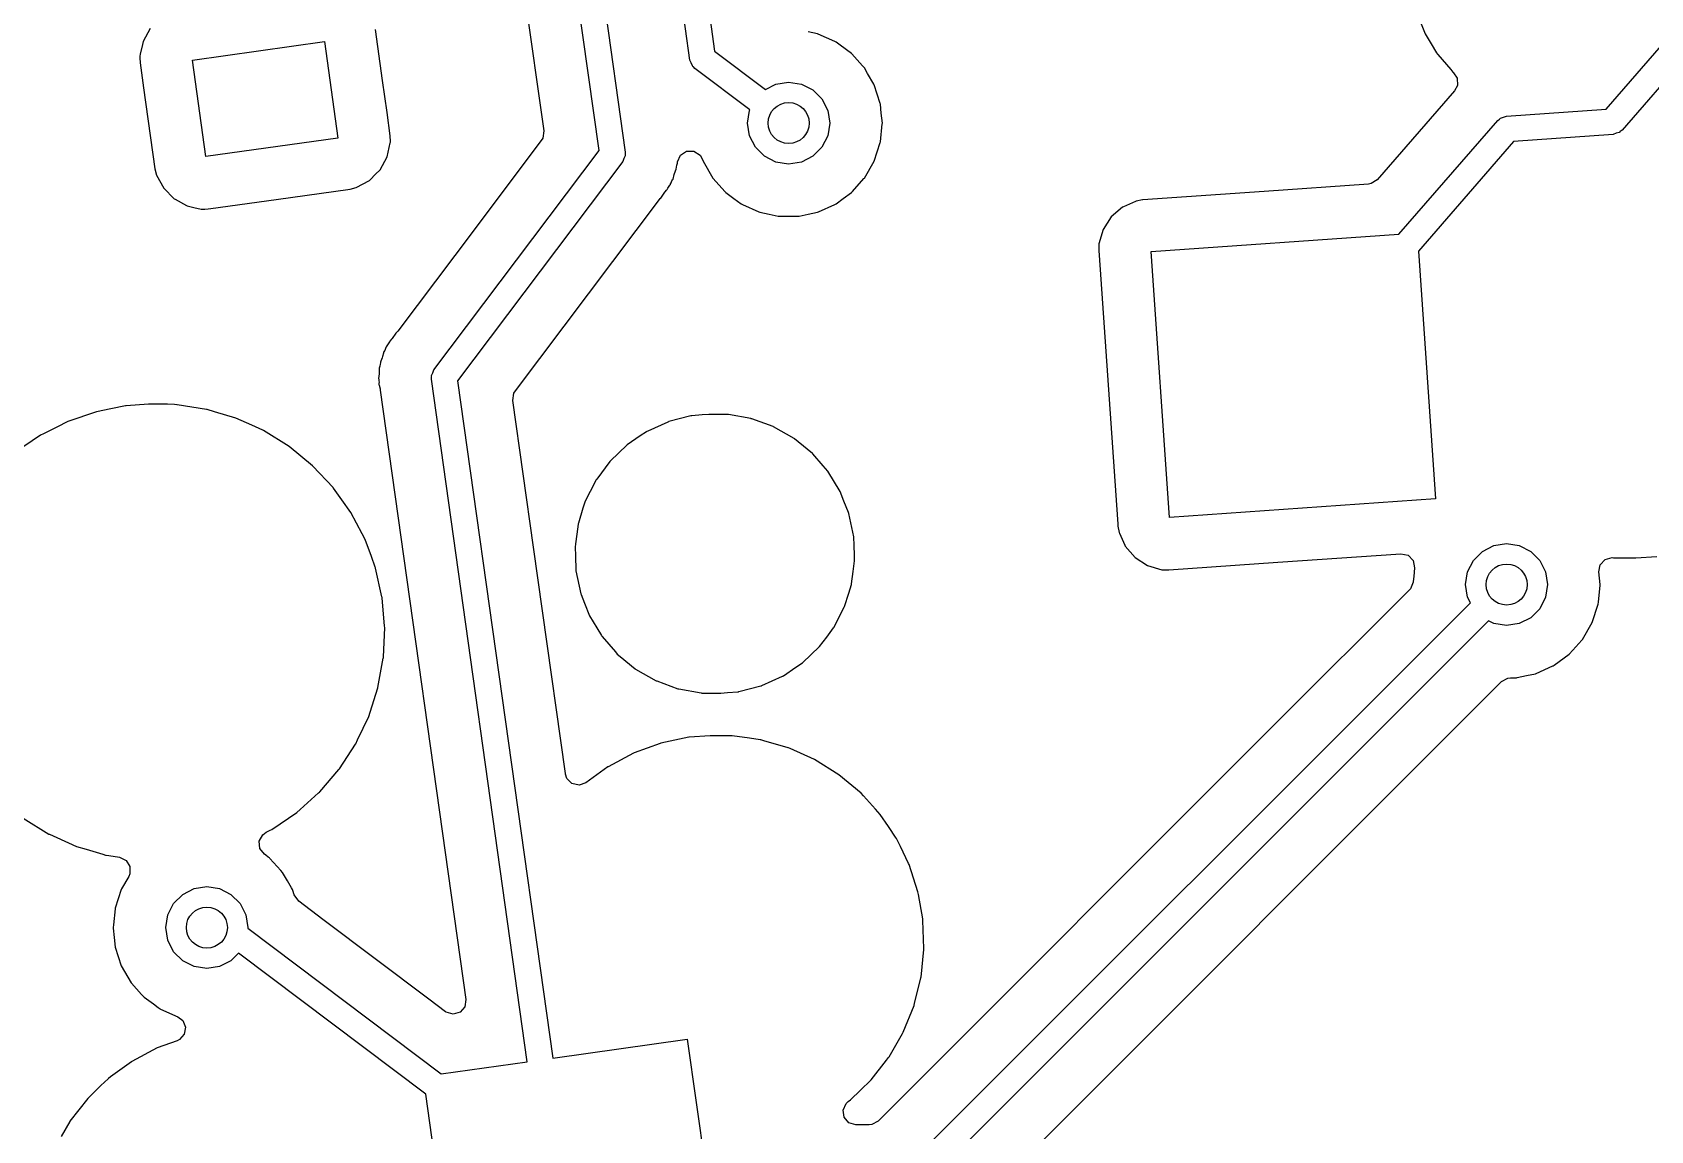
# Model space of a CAD drawing. Extents: x 3.26 to 8.16, y -5.38 to -2.28.
# Drawn here: x 4.313 to 4.934, y -3.95 to -3.529 of the extents above; entities that cross this region are included whole.
import ezdxf

# ---------------------------------------------------------------- set-up
doc = ezdxf.new("R2010")
doc.units = 0
doc.header["$MEASUREMENT"] = 0
doc.layers.add('BLACK', color=7, linetype='CONTINUOUS')

msp = doc.modelspace()

# ---------------------------------------------------------------- linework, layer by layer
at = {"layer": 'BLACK', "linetype": 'CONTINUOUS'}
for p, q in [((4.53035, -3.57408), (4.46848, -3.13384)), ((4.47851, -3.13449), (4.54038, -3.57472)), ((4.44885, -3.13802), (4.50908, -3.56662)), ((4.56523, -3.53938), (4.5159, -3.1884)), ((4.52593, -3.18905), (4.57469, -3.536)), ((4.35806, -3.52726), (4.35529, -3.53229)), ((4.44721, -3.54729), (4.44445, -3.52765)), ((4.84537, -3.52422), (4.84741, -3.52938)), ((4.35504, -3.53342), (4.35421, -3.53713)), ((4.35529, -3.53229), (4.35504, -3.53342)), ((4.37421, -3.53944), (4.42489, -3.53231)), ((4.42489, -3.53231), (4.4301, -3.56935)), ((4.61422, -3.52936), (4.61054, -3.52858)), ((4.61445, -3.52947), (4.61422, -3.52936)), ((4.62085, -3.53231), (4.61445, -3.52947)), ((4.61445, -3.52947), (4.61445, -3.52947)), ((4.62108, -3.53242), (4.62085, -3.53231)), ((4.62085, -3.53231), (4.62085, -3.53231)), ((4.62129, -3.53257), (4.62108, -3.53242)), ((4.62285, -3.5337), (4.62129, -3.53257)), ((4.62129, -3.53257), (4.62129, -3.53257)), ((4.62717, -3.53684), (4.62285, -3.5337)), ((4.84741, -3.52938), (4.84969, -3.53313)), ((4.84969, -3.53313), (4.85183, -3.53666)), ((4.9169, -3.55827), (4.94239, -3.52895)), ((4.35421, -3.53713), (4.35404, -3.53789)), ((4.35404, -3.53789), (4.35405, -3.5382)), ((4.35405, -3.5382), (4.35407, -3.53863)), ((4.35405, -3.5382), (4.35405, -3.5382)), ((4.35407, -3.53863), (4.35412, -3.54035)), ((4.35412, -3.54035), (4.35414, -3.54048)), ((4.35414, -3.54048), (4.35414, -3.54048)), ((4.35414, -3.54048), (4.35549, -3.5501)), ((4.37941, -3.57647), (4.37421, -3.53944)), ((4.56573, -3.54049), (4.56523, -3.53938)), ((4.56615, -3.54163), (4.56573, -3.54049)), ((4.57469, -3.536), (4.59416, -3.55067)), ((4.62734, -3.53703), (4.62717, -3.53684)), ((4.63142, -3.54156), (4.62734, -3.53703)), ((4.62734, -3.53703), (4.62734, -3.53703)), ((4.85183, -3.53666), (4.85212, -3.53714)), ((4.85212, -3.53714), (4.85226, -3.5373)), ((4.85226, -3.5373), (4.85726, -3.54306)), ((4.94981, -3.53542), (4.92299, -3.56626)), ((4.56633, -3.54181), (4.56615, -3.54163)), ((4.56637, -3.54191), (4.56633, -3.54181)), ((4.56652, -3.54201), (4.56637, -3.54191)), ((4.56714, -3.54263), (4.56652, -3.54201)), ((4.58822, -3.55851), (4.56714, -3.54263)), ((4.6322, -3.54243), (4.63142, -3.54156)), ((4.6334, -3.54451), (4.6322, -3.54243)), ((4.6358, -3.54866), (4.6334, -3.54451)), ((4.85726, -3.54306), (4.85808, -3.544)), ((4.85808, -3.544), (4.85824, -3.54414)), ((4.85824, -3.54414), (4.85839, -3.54428)), ((4.85839, -3.54428), (4.85834, -3.54434)), ((4.85834, -3.54434), (4.85973, -3.54637)), ((4.85973, -3.54637), (4.8598, -3.54917)), ((4.35549, -3.5501), (4.35985, -3.58114)), ((4.44893, -3.55951), (4.44721, -3.54729)), ((4.59416, -3.55067), (4.59824, -3.54859)), ((4.59824, -3.54859), (4.6031, -3.54782)), ((4.6031, -3.54782), (4.60797, -3.54859)), ((4.60797, -3.54859), (4.61236, -3.55083)), ((4.61236, -3.55083), (4.61584, -3.55431)), ((4.63596, -3.54894), (4.6358, -3.54866)), ((4.63828, -3.55609), (4.63596, -3.54894)), ((4.85875, -3.55116), (4.82906, -3.58531)), ((4.8598, -3.54917), (4.85875, -3.55116)), ((4.58735, -3.56357), (4.58812, -3.5587)), ((4.58812, -3.5587), (4.58822, -3.55851)), ((4.61584, -3.55431), (4.61808, -3.5587)), ((4.61808, -3.5587), (4.61885, -3.56357)), ((4.63831, -3.55635), (4.63828, -3.55609)), ((4.63867, -3.55981), (4.63831, -3.55635)), ((4.63831, -3.55635), (4.63831, -3.55635)), ((4.87868, -3.56094), (4.9169, -3.55827)), ((4.45019, -3.56844), (4.44893, -3.55951)), ((4.58812, -3.56843), (4.58735, -3.56357)), ((4.61885, -3.56357), (4.61808, -3.56843)), ((4.63831, -3.57078), (4.63904, -3.56382)), ((4.63907, -3.56357), (4.63867, -3.55981)), ((4.63904, -3.56382), (4.63907, -3.56357)), ((4.83738, -3.60625), (4.87531, -3.56262)), ((4.87531, -3.56262), (4.87597, -3.56205)), ((4.87597, -3.56205), (4.87608, -3.5619)), ((4.87608, -3.5619), (4.87619, -3.56187)), ((4.87619, -3.56187), (4.87638, -3.5617)), ((4.87638, -3.5617), (4.87754, -3.56136)), ((4.87754, -3.56136), (4.87868, -3.56094)), ((4.4301, -3.56935), (4.37941, -3.57647)), ((4.4498, -3.573), (4.4502, -3.57121)), ((4.45019, -3.56872), (4.45019, -3.56844)), ((4.45025, -3.57042), (4.45019, -3.56872)), ((4.4502, -3.57121), (4.45026, -3.5709)), ((4.4502, -3.57121), (4.4502, -3.57121)), ((4.45026, -3.5709), (4.45025, -3.57042)), ((4.50813, -3.57029), (4.47491, -3.61439)), ((4.50868, -3.56938), (4.50813, -3.57029)), ((4.50908, -3.56662), (4.50868, -3.56938)), ((4.59036, -3.57282), (4.58812, -3.56843)), ((4.61808, -3.56843), (4.61584, -3.57282)), ((4.63596, -3.57819), (4.63828, -3.57104)), ((4.63828, -3.57104), (4.63831, -3.57078)), ((4.8814, -3.57062), (4.84481, -3.61271)), ((4.91962, -3.56794), (4.8814, -3.57062)), ((4.92076, -3.56752), (4.91962, -3.56794)), ((4.92192, -3.56719), (4.92076, -3.56752)), ((4.92212, -3.56702), (4.92192, -3.56719)), ((4.92222, -3.56698), (4.92212, -3.56702)), ((4.92233, -3.56684), (4.92222, -3.56698)), ((4.92299, -3.56626), (4.92233, -3.56684)), ((4.44625, -3.58152), (4.44902, -3.5765)), ((4.44902, -3.5765), (4.4498, -3.573)), ((4.46691, -3.65826), (4.53035, -3.57408)), ((4.53986, -3.57724), (4.53944, -3.57837)), ((4.54037, -3.57614), (4.53986, -3.57724)), ((4.54038, -3.57472), (4.54037, -3.5756)), ((4.54037, -3.5756), (4.54041, -3.57578)), ((4.54041, -3.57578), (4.54037, -3.57588)), ((4.54037, -3.57588), (4.54037, -3.57614)), ((4.56043, -3.57843), (4.56159, -3.57589)), ((4.56159, -3.57589), (4.56394, -3.57438)), ((4.56394, -3.57438), (4.56674, -3.57438)), ((4.56674, -3.57438), (4.56909, -3.57589)), ((4.56909, -3.57589), (4.57006, -3.57761)), ((4.57006, -3.57761), (4.57025, -3.57819)), ((4.59385, -3.57631), (4.59036, -3.57282)), ((4.59824, -3.57854), (4.59385, -3.57631)), ((4.61236, -3.57631), (4.60797, -3.57854)), ((4.61584, -3.57282), (4.61236, -3.57631)), ((4.35985, -3.58114), (4.36046, -3.58352)), ((4.36046, -3.58352), (4.3632, -3.58856)), ((4.44243, -3.58532), (4.44451, -3.58325)), ((4.44451, -3.58325), (4.44625, -3.58152)), ((4.53944, -3.57837), (4.476, -3.66256)), ((4.55871, -3.58507), (4.55918, -3.58339)), ((4.55918, -3.58339), (4.55932, -3.58295)), ((4.55932, -3.58295), (4.55994, -3.58132)), ((4.55994, -3.58132), (4.56003, -3.58053)), ((4.56003, -3.58053), (4.56018, -3.57976)), ((4.56018, -3.57976), (4.5603, -3.5793)), ((4.5603, -3.5793), (4.56039, -3.579)), ((4.5603, -3.5793), (4.5603, -3.5793)), ((4.56039, -3.57868), (4.56043, -3.57843)), ((4.56039, -3.579), (4.56039, -3.57868)), ((4.57025, -3.57819), (4.57401, -3.58471)), ((4.6031, -3.57931), (4.59824, -3.57854)), ((4.60797, -3.57854), (4.6031, -3.57931)), ((4.6322, -3.58471), (4.63596, -3.57819)), ((4.3632, -3.58856), (4.36724, -3.59263)), ((4.40641, -3.5929), (4.43476, -3.58891)), ((4.43476, -3.58891), (4.43715, -3.58831)), ((4.43715, -3.58831), (4.44218, -3.58557)), ((4.44218, -3.58557), (4.44243, -3.58532)), ((4.44243, -3.58532), (4.44243, -3.58532)), ((4.55407, -3.59236), (4.55562, -3.59017)), ((4.55562, -3.59017), (4.55571, -3.59004)), ((4.55571, -3.59004), (4.55627, -3.58929)), ((4.55627, -3.58929), (4.55637, -3.58917)), ((4.55637, -3.58917), (4.55645, -3.58903)), ((4.55645, -3.58903), (4.5567, -3.58863)), ((4.5567, -3.58863), (4.55752, -3.58747)), ((4.55752, -3.58747), (4.5577, -3.58721)), ((4.5577, -3.58721), (4.55781, -3.58692)), ((4.55781, -3.58692), (4.55798, -3.58647)), ((4.55798, -3.58647), (4.55832, -3.58576)), ((4.55832, -3.58576), (4.55856, -3.58534)), ((4.55856, -3.58534), (4.55871, -3.58507)), ((4.55856, -3.58534), (4.55856, -3.58534)), ((4.57401, -3.58471), (4.57418, -3.5849)), ((4.57418, -3.5849), (4.57418, -3.5849)), ((4.57418, -3.5849), (4.57861, -3.58982)), ((4.57861, -3.58982), (4.57904, -3.59029)), ((4.57904, -3.59029), (4.58212, -3.59254)), ((4.62408, -3.59254), (4.62717, -3.59029)), ((4.62717, -3.59029), (4.6276, -3.58982)), ((4.6276, -3.58982), (4.63202, -3.5849)), ((4.63202, -3.5849), (4.6322, -3.58471)), ((4.63202, -3.5849), (4.63202, -3.5849)), ((4.78566, -3.5898), (4.73906, -3.59306)), ((4.82566, -3.58701), (4.78566, -3.5898)), ((4.82671, -3.58682), (4.82566, -3.58701)), ((4.82906, -3.58531), (4.82671, -3.58682)), ((4.36724, -3.59263), (4.36755, -3.5928)), ((4.36755, -3.5928), (4.36755, -3.5928)), ((4.36755, -3.5928), (4.37195, -3.59522)), ((4.37195, -3.59522), (4.37226, -3.59539)), ((4.37226, -3.59539), (4.37477, -3.59595)), ((4.37477, -3.59595), (4.37756, -3.59657)), ((4.37756, -3.59657), (4.37756, -3.59657)), ((4.37756, -3.59657), (4.37786, -3.59664)), ((4.37786, -3.59664), (4.37817, -3.59663)), ((4.37817, -3.59663), (4.37905, -3.5966)), ((4.37817, -3.59663), (4.37817, -3.59663)), ((4.37905, -3.5966), (4.38032, -3.59656)), ((4.38032, -3.59656), (4.38127, -3.59643)), ((4.38127, -3.59643), (4.40641, -3.5929)), ((4.5356, -3.61673), (4.55356, -3.5929)), ((4.55356, -3.5929), (4.55384, -3.59256)), ((4.55384, -3.59256), (4.55407, -3.59236)), ((4.58212, -3.59254), (4.58489, -3.59454)), ((4.58489, -3.59454), (4.58512, -3.59471)), ((4.58512, -3.59471), (4.58536, -3.59482)), ((4.58536, -3.59482), (4.58536, -3.59482)), ((4.58536, -3.59482), (4.59168, -3.59763)), ((4.61453, -3.59763), (4.62085, -3.59482)), ((4.62085, -3.59482), (4.62108, -3.59471)), ((4.62085, -3.59482), (4.62085, -3.59482)), ((4.62108, -3.59471), (4.62132, -3.59454)), ((4.62132, -3.59454), (4.62408, -3.59254)), ((4.73128, -3.59589), (4.72695, -3.59964)), ((4.7316, -3.59574), (4.73128, -3.59589)), ((4.73622, -3.59364), (4.7316, -3.59574)), ((4.7316, -3.59574), (4.7316, -3.59574)), ((4.7365, -3.59351), (4.73622, -3.59364)), ((4.73622, -3.59364), (4.73622, -3.59364)), ((4.73892, -3.59307), (4.7365, -3.59351)), ((4.73906, -3.59306), (4.73892, -3.59307)), ((4.73906, -3.59306), (4.73906, -3.59306)), ((4.59168, -3.59763), (4.59199, -3.59777)), ((4.59199, -3.59777), (4.59567, -3.59855)), ((4.59567, -3.59855), (4.59909, -3.59928)), ((4.59909, -3.59928), (4.59909, -3.59928)), ((4.59909, -3.59928), (4.59934, -3.59933)), ((4.59934, -3.59933), (4.60686, -3.59933)), ((4.60686, -3.59933), (4.60712, -3.59928)), ((4.60712, -3.59928), (4.61054, -3.59855)), ((4.60712, -3.59928), (4.60712, -3.59928)), ((4.61054, -3.59855), (4.61422, -3.59777)), ((4.61422, -3.59777), (4.61453, -3.59763)), ((4.72695, -3.59964), (4.72383, -3.60446)), ((4.72383, -3.60446), (4.7222, -3.60995)), ((4.74221, -3.61291), (4.83738, -3.60625)), ((4.47491, -3.61439), (4.45302, -3.64343)), ((4.7222, -3.60995), (4.72211, -3.61242)), ((4.72211, -3.61242), (4.72212, -3.61255)), ((4.72212, -3.61255), (4.72212, -3.61255)), ((4.72212, -3.61255), (4.72946, -3.71753)), ((4.74935, -3.71502), (4.74221, -3.61291)), ((4.84481, -3.61271), (4.85146, -3.70788)), ((4.49821, -3.66634), (4.5356, -3.61673)), ((4.45089, -3.64623), (4.45073, -3.64646)), ((4.45227, -3.64427), (4.45089, -3.64623)), ((4.4525, -3.64408), (4.45227, -3.64427)), ((4.45279, -3.64374), (4.4525, -3.64408)), ((4.45302, -3.64343), (4.45279, -3.64374)), ((4.44755, -3.65186), (4.44717, -3.65324)), ((4.44763, -3.65156), (4.44755, -3.65186)), ((4.44803, -3.65087), (4.44763, -3.65156)), ((4.44836, -3.65017), (4.44803, -3.65087)), ((4.44864, -3.64942), (4.44836, -3.65017)), ((4.44965, -3.648), (4.44864, -3.64942)), ((4.4499, -3.64761), (4.44965, -3.648)), ((4.44998, -3.64747), (4.4499, -3.6476)), ((4.4499, -3.6476), (4.4499, -3.6476)), ((4.4499, -3.6476), (4.4499, -3.64761)), ((4.45007, -3.64734), (4.44998, -3.64747)), ((4.45064, -3.64659), (4.45007, -3.64734)), ((4.45007, -3.64734), (4.45007, -3.64734)), ((4.45073, -3.64646), (4.45064, -3.64659)), ((4.44596, -3.65764), (4.44593, -3.65938)), ((4.44604, -3.65734), (4.44596, -3.65764)), ((4.44617, -3.65687), (4.44604, -3.65734)), ((4.44604, -3.65734), (4.44604, -3.65734)), ((4.44632, -3.65611), (4.44617, -3.65687)), ((4.44637, -3.65562), (4.44632, -3.65611)), ((4.4464, -3.65531), (4.44637, -3.65562)), ((4.44655, -3.65493), (4.4464, -3.65531)), ((4.44702, -3.65369), (4.44655, -3.65493)), ((4.44717, -3.65324), (4.44702, -3.65369)), ((4.46648, -3.6594), (4.46691, -3.65826)), ((4.4459, -3.65985), (4.4457, -3.66158)), ((4.4457, -3.66158), (4.44575, -3.66188)), ((4.44575, -3.66188), (4.44575, -3.66188)), ((4.44575, -3.66188), (4.44581, -3.66237)), ((4.44581, -3.66237), (4.44586, -3.66314)), ((4.44586, -3.66314), (4.44585, -3.66347)), ((4.44585, -3.66347), (4.44585, -3.66394)), ((4.44585, -3.66394), (4.44592, -3.66424)), ((4.44593, -3.65938), (4.4459, -3.65985)), ((4.44592, -3.66424), (4.44592, -3.66424)), ((4.44592, -3.66424), (4.44625, -3.66563)), ((4.46593, -3.66086), (4.46597, -3.66075)), ((4.46597, -3.66103), (4.46593, -3.66086)), ((4.46597, -3.6605), (4.46648, -3.6594)), ((4.46597, -3.66075), (4.46597, -3.6605)), ((4.46597, -3.66191), (4.46597, -3.66103)), ((4.50279, -3.92391), (4.46597, -3.66191)), ((4.476, -3.66256), (4.51253, -3.92254)), ((4.44625, -3.66563), (4.44634, -3.66609)), ((4.44634, -3.66609), (4.47922, -3.90004)), ((4.49726, -3.67002), (4.49767, -3.66725)), ((4.50518, -3.72639), (4.49726, -3.67002)), ((4.49767, -3.66725), (4.49821, -3.66634)), ((4.33735, -3.67441), (4.32636, -3.67819)), ((4.34297, -3.67327), (4.33735, -3.67441)), ((4.34858, -3.67214), (4.34297, -3.67327)), ((4.34875, -3.67211), (4.34858, -3.67214)), ((4.34858, -3.67214), (4.34858, -3.67214)), ((4.3574, -3.67153), (4.34875, -3.67211)), ((4.36466, -3.67153), (4.3574, -3.67153)), ((4.36472, -3.67154), (4.36466, -3.67153)), ((4.36733, -3.67166), (4.36472, -3.67154)), ((4.36472, -3.67154), (4.36472, -3.67154)), ((4.3683, -3.6717), (4.36733, -3.67166)), ((4.36843, -3.67172), (4.3683, -3.6717)), ((4.37962, -3.67349), (4.36843, -3.67172)), ((4.36843, -3.67172), (4.36843, -3.67172)), ((4.37978, -3.67352), (4.37962, -3.67349)), ((4.37962, -3.67349), (4.37962, -3.67349)), ((4.37994, -3.67357), (4.37978, -3.67352)), ((4.38265, -3.67437), (4.37994, -3.67357)), ((4.37994, -3.67357), (4.37994, -3.67357)), ((4.39092, -3.67684), (4.38265, -3.67437)), ((4.39709, -3.67961), (4.39092, -3.67684)), ((4.56552, -3.67603), (4.55714, -3.6782)), ((4.56573, -3.67597), (4.56552, -3.67603)), ((4.56552, -3.67603), (4.56552, -3.67603)), ((4.56593, -3.67596), (4.56573, -3.67597)), ((4.56986, -3.67562), (4.56593, -3.67596)), ((4.56593, -3.67596), (4.56593, -3.67596)), ((4.57249, -3.6754), (4.56986, -3.67562)), ((4.57888, -3.6754), (4.57249, -3.6754)), ((4.57894, -3.6754), (4.57888, -3.6754)), ((4.57913, -3.67541), (4.57894, -3.6754)), ((4.57894, -3.6754), (4.57894, -3.6754)), ((4.57983, -3.67544), (4.57913, -3.67541)), ((4.57999, -3.67547), (4.57983, -3.67544)), ((4.58856, -3.67702), (4.57999, -3.67547)), ((4.57999, -3.67547), (4.57999, -3.67547)), ((4.58877, -3.67706), (4.58856, -3.67702)), ((4.58856, -3.67702), (4.58856, -3.67702)), ((4.58897, -3.67713), (4.58877, -3.67706)), ((4.59711, -3.68009), (4.58897, -3.67713)), ((4.58897, -3.67713), (4.58897, -3.67713)), ((4.31596, -3.6834), (4.30634, -3.68993)), ((4.31708, -3.68284), (4.31596, -3.6834)), ((4.32222, -3.68026), (4.31708, -3.68284)), ((4.32636, -3.67819), (4.32222, -3.68026)), ((4.40124, -3.68148), (4.39709, -3.67961)), ((4.40153, -3.68161), (4.40124, -3.68148)), ((4.41141, -3.68773), (4.40153, -3.68161)), ((4.54848, -3.6821), (4.5461, -3.6837)), ((4.54865, -3.68199), (4.54848, -3.6821)), ((4.54848, -3.6821), (4.54848, -3.6821)), ((4.54901, -3.68182), (4.54865, -3.68199)), ((4.55674, -3.67834), (4.54901, -3.68182)), ((4.55693, -3.67825), (4.55674, -3.67834)), ((4.55674, -3.67834), (4.55674, -3.67834)), ((4.55714, -3.6782), (4.55693, -3.67825)), ((4.55714, -3.6782), (4.55714, -3.6782)), ((4.59731, -3.68016), (4.59711, -3.68009)), ((4.59711, -3.68009), (4.59711, -3.68009)), ((4.6052, -3.68465), (4.59731, -3.68016)), ((4.42039, -3.69511), (4.41141, -3.68773)), ((4.54112, -3.68706), (4.53455, -3.69333)), ((4.5461, -3.6837), (4.54112, -3.68706)), ((4.60536, -3.68479), (4.6052, -3.68465)), ((4.6102, -3.68875), (4.60536, -3.68479)), ((4.60536, -3.68479), (4.60536, -3.68479)), ((4.61222, -3.69041), (4.6102, -3.68875)), ((4.4205, -3.69523), (4.42039, -3.69511)), ((4.42821, -3.7035), (4.4205, -3.69523)), ((4.53442, -3.6935), (4.52941, -3.70023)), ((4.53455, -3.69333), (4.53442, -3.6935)), ((4.61236, -3.69057), (4.61222, -3.69041)), ((4.6163, -3.69511), (4.61236, -3.69057)), ((4.61236, -3.69057), (4.61236, -3.69057)), ((4.61818, -3.69727), (4.6163, -3.69511)), ((4.52903, -3.7008), (4.52688, -3.70504)), ((4.52912, -3.70061), (4.52903, -3.7008)), ((4.52941, -3.70023), (4.52912, -3.70061)), ((4.62289, -3.70504), (4.61818, -3.69727)), ((4.42832, -3.70362), (4.42821, -3.7035)), ((4.42821, -3.7035), (4.42821, -3.7035)), ((4.42842, -3.70375), (4.42832, -3.70362)), ((4.43162, -3.70826), (4.42842, -3.70375)), ((4.42842, -3.70375), (4.42842, -3.70375)), ((4.43506, -3.71309), (4.43162, -3.70826)), ((4.52688, -3.70504), (4.52501, -3.70871)), ((4.62434, -3.70871), (4.62289, -3.70504)), ((4.85146, -3.70788), (4.74935, -3.71502)), ((4.4372, -3.71716), (4.43506, -3.71309)), ((4.52416, -3.71145), (4.52238, -3.71718)), ((4.52501, -3.70871), (4.52416, -3.71145)), ((4.62607, -3.71309), (4.62434, -3.70871)), ((4.62622, -3.71348), (4.62607, -3.71309)), ((4.62809, -3.72237), (4.62622, -3.71348)), ((4.43939, -3.72131), (4.4372, -3.71716)), ((4.52215, -3.71862), (4.52129, -3.72509)), ((4.52232, -3.71738), (4.52215, -3.71862)), ((4.52238, -3.71718), (4.52232, -3.71738)), ((4.52238, -3.71718), (4.52238, -3.71718)), ((4.72946, -3.71753), (4.72951, -3.71831)), ((4.72951, -3.71831), (4.72995, -3.72073)), ((4.72995, -3.72073), (4.73008, -3.72102)), ((4.44048, -3.72338), (4.43939, -3.72131)), ((4.44292, -3.73002), (4.44048, -3.72338)), ((4.50862, -3.75084), (4.50518, -3.72639)), ((4.52129, -3.72509), (4.52112, -3.72639)), ((4.52112, -3.72639), (4.52113, -3.7266)), ((4.52113, -3.7266), (4.52124, -3.72948)), ((4.52113, -3.7266), (4.52113, -3.7266)), ((4.62822, -3.72579), (4.62809, -3.72237)), ((4.62835, -3.72945), (4.62822, -3.72579)), ((4.73008, -3.72102), (4.73218, -3.72563)), ((4.73218, -3.72563), (4.73218, -3.72563)), ((4.73218, -3.72563), (4.73233, -3.72595)), ((4.73233, -3.72595), (4.73608, -3.73029)), ((4.86944, -3.72799), (4.87383, -3.72575)), ((4.87383, -3.72575), (4.87869, -3.72498)), ((4.87869, -3.72498), (4.88356, -3.72575)), ((4.88356, -3.72575), (4.88795, -3.72799)), ((4.44443, -3.7341), (4.44292, -3.73002)), ((4.52124, -3.72948), (4.52146, -3.73546)), ((4.62787, -3.73569), (4.6284, -3.73166)), ((4.62843, -3.73145), (4.62835, -3.72945)), ((4.6284, -3.73166), (4.62843, -3.73145)), ((4.6284, -3.73166), (4.6284, -3.73166)), ((4.73608, -3.73029), (4.7409, -3.7334)), ((4.74899, -3.73512), (4.79088, -3.73219)), ((4.79088, -3.73219), (4.83812, -3.72888)), ((4.83812, -3.72888), (4.84085, -3.72948)), ((4.84085, -3.72948), (4.84282, -3.73146)), ((4.84282, -3.73146), (4.8434, -3.73435)), ((4.86371, -3.73587), (4.86595, -3.73148)), ((4.86595, -3.73148), (4.86944, -3.72799)), ((4.88795, -3.72799), (4.89143, -3.73148)), ((4.89143, -3.73148), (4.89367, -3.73587)), ((4.91415, -3.73588), (4.91465, -3.73314)), ((4.91465, -3.73314), (4.91656, -3.73109)), ((4.91656, -3.73109), (4.91927, -3.73041)), ((4.91927, -3.73041), (4.91972, -3.73045)), ((4.91972, -3.73045), (4.91976, -3.73045)), ((4.91976, -3.73045), (4.91993, -3.73048)), ((4.91993, -3.73048), (4.92822, -3.73048)), ((4.92822, -3.73048), (4.92831, -3.73047)), ((4.92831, -3.73047), (4.93632, -3.72991)), ((4.92831, -3.73047), (4.92831, -3.73047)), ((4.44449, -3.73429), (4.44443, -3.7341)), ((4.44453, -3.73445), (4.44449, -3.73429)), ((4.44698, -3.74539), (4.44453, -3.73445)), ((4.44453, -3.73445), (4.44453, -3.73445)), ((4.52146, -3.73546), (4.52333, -3.74435)), ((4.62724, -3.74045), (4.62787, -3.73569)), ((4.7409, -3.7334), (4.7464, -3.73503)), ((4.7464, -3.73503), (4.74886, -3.73513)), ((4.74886, -3.73513), (4.74899, -3.73512)), ((4.74899, -3.73512), (4.74899, -3.73512)), ((4.84305, -3.73769), (4.84285, -3.73957)), ((4.8434, -3.73435), (4.84305, -3.73769)), ((4.86294, -3.74073), (4.86371, -3.73587)), ((4.89367, -3.73587), (4.89444, -3.74073)), ((4.91466, -3.74073), (4.91415, -3.73588)), ((4.44703, -3.74564), (4.44698, -3.74539)), ((4.44704, -3.7458), (4.44703, -3.74564)), ((4.52333, -3.74435), (4.5234, -3.74455)), ((4.5234, -3.74455), (4.5234, -3.74455)), ((4.5234, -3.74455), (4.52471, -3.74784)), ((4.62454, -3.74913), (4.62614, -3.74398)), ((4.62614, -3.74398), (4.62717, -3.74065)), ((4.62717, -3.74065), (4.62724, -3.74045)), ((4.62717, -3.74065), (4.62717, -3.74065)), ((4.8414, -3.74275), (4.79041, -3.79374)), ((4.84177, -3.74234), (4.8414, -3.74275)), ((4.84283, -3.73976), (4.84177, -3.74234)), ((4.84285, -3.73957), (4.84283, -3.73976)), ((4.86371, -3.7456), (4.86294, -3.74073)), ((4.86478, -3.74769), (4.86371, -3.7456)), ((4.89367, -3.7456), (4.89143, -3.74999)), ((4.89444, -3.74073), (4.89367, -3.7456)), ((4.91395, -3.7475), (4.91463, -3.74099)), ((4.91463, -3.74099), (4.91466, -3.74073)), ((4.448, -3.75676), (4.44704, -3.7458)), ((4.51739, -3.81325), (4.50862, -3.75084)), ((4.52471, -3.74784), (4.52666, -3.7528)), ((4.62258, -3.75298), (4.62445, -3.74931)), ((4.62445, -3.74931), (4.62454, -3.74913)), ((4.62445, -3.74931), (4.62445, -3.74931)), ((4.6443, -3.96816), (4.86478, -3.74769)), ((4.89143, -3.74999), (4.88795, -3.75347)), ((4.91155, -3.75536), (4.91387, -3.74821)), ((4.91387, -3.74821), (4.91395, -3.7475)), ((4.44753, -3.76844), (4.44804, -3.75738)), ((4.44804, -3.75722), (4.448, -3.75676)), ((4.44804, -3.75738), (4.44804, -3.75722)), ((4.44804, -3.75738), (4.44804, -3.75738)), ((4.52666, -3.7528), (4.52944, -3.75738)), ((4.52944, -3.75738), (4.53121, -3.76029)), ((4.6177, -3.76089), (4.6203, -3.75739)), ((4.6203, -3.75739), (4.62043, -3.75722)), ((4.6203, -3.75739), (4.6203, -3.75739)), ((4.62043, -3.75722), (4.62258, -3.75298)), ((4.87174, -3.75465), (4.64982, -3.97656)), ((4.87383, -3.75571), (4.87174, -3.75465)), ((4.87869, -3.75648), (4.87383, -3.75571)), ((4.88356, -3.75571), (4.87869, -3.75648)), ((4.88795, -3.75347), (4.88356, -3.75571)), ((4.90779, -3.76187), (4.91155, -3.75536)), ((4.53121, -3.76029), (4.53138, -3.76057)), ((4.53138, -3.76057), (4.53151, -3.76072)), ((4.53151, -3.76072), (4.53662, -3.76661)), ((4.615, -3.76451), (4.6177, -3.76089)), ((4.90417, -3.76589), (4.90761, -3.76206)), ((4.90761, -3.76206), (4.90779, -3.76187)), ((4.90761, -3.76206), (4.90761, -3.76206)), ((4.44647, -3.77465), (4.44749, -3.76899)), ((4.44749, -3.76899), (4.44752, -3.76883)), ((4.44749, -3.76899), (4.44749, -3.76899)), ((4.44752, -3.76883), (4.44753, -3.76844)), ((4.53662, -3.76661), (4.53733, -3.76743)), ((4.53733, -3.76743), (4.5384, -3.76831)), ((4.5384, -3.76831), (4.54419, -3.77305)), ((4.60843, -3.77078), (4.615, -3.76451)), ((4.89689, -3.77172), (4.89886, -3.77029)), ((4.89886, -3.77029), (4.90276, -3.76746)), ((4.90276, -3.76746), (4.90417, -3.76589)), ((4.44546, -3.78027), (4.44647, -3.77465)), ((4.54419, -3.77305), (4.54419, -3.77305)), ((4.54419, -3.77305), (4.54435, -3.77318)), ((4.54435, -3.77318), (4.55225, -3.77768)), ((4.59281, -3.7795), (4.60071, -3.77594)), ((4.60071, -3.77594), (4.6009, -3.77585)), ((4.6009, -3.77585), (4.60107, -3.77573)), ((4.60107, -3.77573), (4.60592, -3.77247)), ((4.60107, -3.77573), (4.60107, -3.77573)), ((4.60592, -3.77247), (4.60843, -3.77078)), ((4.87674, -3.77795), (4.8792, -3.77661)), ((4.8792, -3.77661), (4.88025, -3.7765)), ((4.88025, -3.7765), (4.88245, -3.7765)), ((4.88245, -3.7765), (4.88271, -3.77645)), ((4.88271, -3.77645), (4.88627, -3.77569)), ((4.88271, -3.77645), (4.88271, -3.77645)), ((4.88627, -3.77569), (4.88981, -3.77494)), ((4.88981, -3.77494), (4.89004, -3.77483)), ((4.89004, -3.77483), (4.89644, -3.77198)), ((4.89644, -3.77198), (4.89667, -3.77188)), ((4.89644, -3.77198), (4.89644, -3.77198)), ((4.89667, -3.77188), (4.89689, -3.77172)), ((4.44242, -3.78973), (4.44541, -3.78043)), ((4.44541, -3.78043), (4.44546, -3.78027)), ((4.44541, -3.78043), (4.44541, -3.78043)), ((4.55225, -3.77768), (4.55244, -3.77775)), ((4.55244, -3.77775), (4.55244, -3.77775)), ((4.55244, -3.77775), (4.56059, -3.78071)), ((4.56059, -3.78071), (4.56059, -3.78071)), ((4.56059, -3.78071), (4.56078, -3.78078)), ((4.56078, -3.78078), (4.56099, -3.78081)), ((4.56099, -3.78081), (4.56099, -3.78081)), ((4.56099, -3.78081), (4.56956, -3.78236)), ((4.56956, -3.78236), (4.56956, -3.78236)), ((4.56956, -3.78236), (4.56972, -3.78239)), ((4.56972, -3.78239), (4.57042, -3.78243)), ((4.57042, -3.78243), (4.57061, -3.78244)), ((4.57061, -3.78244), (4.57061, -3.78244)), ((4.57061, -3.78244), (4.57067, -3.78244)), ((4.57067, -3.78244), (4.57706, -3.78244)), ((4.57706, -3.78244), (4.57969, -3.78221)), ((4.57969, -3.78221), (4.58362, -3.78188)), ((4.58362, -3.78188), (4.58383, -3.78186)), ((4.58362, -3.78188), (4.58362, -3.78188)), ((4.58383, -3.78186), (4.58403, -3.78181)), ((4.58403, -3.78181), (4.59241, -3.77963)), ((4.58403, -3.78181), (4.58403, -3.78181)), ((4.59241, -3.77963), (4.59262, -3.77958)), ((4.59241, -3.77963), (4.59241, -3.77963)), ((4.59262, -3.77958), (4.59281, -3.7795)), ((4.59281, -3.7795), (4.59281, -3.7795)), ((4.66498, -3.98972), (4.87674, -3.77795)), ((4.43974, -3.7959), (4.4419, -3.79134)), ((4.4419, -3.79134), (4.44242, -3.78973)), ((4.79041, -3.79374), (4.63746, -3.94669)), ((4.43692, -3.80185), (4.43762, -3.80037)), ((4.43762, -3.80037), (4.43974, -3.7959)), ((4.5648, -3.79936), (4.55398, -3.80166)), ((4.56497, -3.79935), (4.5648, -3.79936)), ((4.57298, -3.79879), (4.56497, -3.79935)), ((4.56497, -3.79935), (4.56497, -3.79935)), ((4.57307, -3.79878), (4.57298, -3.79879)), ((4.57298, -3.79879), (4.57298, -3.79879)), ((4.58136, -3.79878), (4.57307, -3.79878)), ((4.58809, -3.79973), (4.58136, -3.79878)), ((4.59214, -3.8003), (4.58809, -3.79973)), ((4.59231, -3.80032), (4.59214, -3.8003)), ((4.59214, -3.8003), (4.59214, -3.8003)), ((4.59248, -3.80037), (4.59231, -3.80032)), ((4.59361, -3.8007), (4.59248, -3.80037)), ((4.59248, -3.80037), (4.59248, -3.80037)), ((4.60294, -3.80337), (4.59361, -3.8007)), ((4.43067, -3.81146), (4.43683, -3.80199)), ((4.43683, -3.80199), (4.43692, -3.80185)), ((4.43683, -3.80199), (4.43683, -3.80199)), ((4.54359, -3.80544), (4.53382, -3.81064)), ((4.54375, -3.80538), (4.54359, -3.80544)), ((4.55382, -3.80172), (4.54375, -3.80538)), ((4.54375, -3.80538), (4.54375, -3.80538)), ((4.55398, -3.80166), (4.55382, -3.80172)), ((4.55382, -3.80172), (4.55382, -3.80172)), ((4.6031, -3.80344), (4.60294, -3.80337)), ((4.60362, -3.80367), (4.6031, -3.80344)), ((4.6031, -3.80344), (4.6031, -3.80344)), ((4.61304, -3.80787), (4.60362, -3.80367)), ((4.42315, -3.82027), (4.43048, -3.81172)), ((4.43048, -3.81172), (4.43058, -3.8116)), ((4.43048, -3.81172), (4.43048, -3.81172)), ((4.43058, -3.8116), (4.43067, -3.81146)), ((4.43067, -3.81146), (4.43067, -3.81146)), ((4.51743, -3.81354), (4.51739, -3.81325)), ((4.51796, -3.81516), (4.51743, -3.81354)), ((4.53368, -3.81074), (4.52526, -3.81686)), ((4.53382, -3.81064), (4.53368, -3.81074)), ((4.53368, -3.81074), (4.53368, -3.81074)), ((4.62242, -3.81373), (4.61304, -3.80787)), ((4.63089, -3.82084), (4.62242, -3.81373)), ((4.42302, -3.82043), (4.42315, -3.82027)), ((4.5199, -3.81716), (4.51796, -3.81516)), ((4.52263, -3.8178), (4.5199, -3.81716)), ((4.52526, -3.81686), (4.52263, -3.8178)), ((4.41559, -3.82706), (4.42268, -3.82073)), ((4.42268, -3.82073), (4.42302, -3.82043)), ((4.63181, -3.82186), (4.63089, -3.82084)), ((4.63638, -3.82693), (4.63181, -3.82186)), ((4.30929, -3.83038), (4.31917, -3.8365)), ((4.40473, -3.83471), (4.41435, -3.82818)), ((4.41435, -3.82818), (4.41559, -3.82706)), ((4.63829, -3.82906), (4.63638, -3.82693)), ((4.6414, -3.83366), (4.63829, -3.82906)), ((4.31917, -3.8365), (4.31932, -3.83657)), ((4.31932, -3.83657), (4.31932, -3.83657)), ((4.31932, -3.83657), (4.32219, -3.83786)), ((4.32219, -3.83786), (4.32977, -3.84127)), ((4.39991, -3.83926), (4.40121, -3.83678)), ((4.40121, -3.83678), (4.40255, -3.83581)), ((4.40255, -3.83581), (4.40411, -3.83502)), ((4.40411, -3.83502), (4.40473, -3.83471)), ((4.64438, -3.83808), (4.6414, -3.83366)), ((4.64448, -3.83823), (4.64438, -3.83808)), ((4.64438, -3.83808), (4.64438, -3.83808)), ((4.64598, -3.84132), (4.64448, -3.83823)), ((4.32977, -3.84127), (4.33341, -3.84235)), ((4.33341, -3.84235), (4.33981, -3.84426)), ((4.33981, -3.84426), (4.34091, -3.84459)), ((4.34091, -3.84459), (4.34108, -3.84462)), ((4.34108, -3.84462), (4.34108, -3.84462)), ((4.34108, -3.84462), (4.34217, -3.84479)), ((4.34217, -3.84479), (4.34627, -3.84544)), ((4.40015, -3.84204), (4.39991, -3.83926)), ((4.40185, -3.84425), (4.40015, -3.84204)), ((4.40235, -3.84462), (4.40185, -3.84425)), ((4.40337, -3.84535), (4.40235, -3.84462)), ((4.64912, -3.84775), (4.64598, -3.84132)), ((4.34627, -3.84544), (4.34879, -3.84663)), ((4.34879, -3.84663), (4.35027, -3.84901)), ((4.35027, -3.84901), (4.35023, -3.8518)), ((4.40383, -3.84569), (4.40337, -3.84535)), ((4.40401, -3.84589), (4.40383, -3.84569)), ((4.4082, -3.85055), (4.40401, -3.84589)), ((4.40401, -3.84589), (4.40401, -3.84589)), ((4.40886, -3.85128), (4.4082, -3.85055)), ((4.41071, -3.85448), (4.40886, -3.85128)), ((4.64933, -3.84816), (4.64912, -3.84775)), ((4.65274, -3.85868), (4.64933, -3.84816)), ((4.34979, -3.85282), (4.34704, -3.85757)), ((4.35023, -3.8518), (4.34979, -3.85282)), ((4.37051, -3.85968), (4.3749, -3.85744)), ((4.3749, -3.85744), (4.37977, -3.85667)), ((4.37977, -3.85667), (4.38463, -3.85744)), ((4.38463, -3.85744), (4.38902, -3.85968)), ((4.41229, -3.85721), (4.41071, -3.85448)), ((4.41262, -3.85779), (4.41229, -3.85721)), ((4.34691, -3.85779), (4.34459, -3.86494)), ((4.34704, -3.85757), (4.34691, -3.85779)), ((4.36479, -3.86755), (4.36703, -3.86316)), ((4.36703, -3.86316), (4.37051, -3.85968)), ((4.38902, -3.85968), (4.39251, -3.86316)), ((4.39251, -3.86316), (4.39475, -3.86755)), ((4.41277, -3.85823), (4.41262, -3.85779)), ((4.41329, -3.85984), (4.41277, -3.85823)), ((4.41502, -3.86227), (4.41329, -3.85984)), ((4.4243, -3.86926), (4.41502, -3.86227)), ((4.65292, -3.8597), (4.65274, -3.85868)), ((4.65456, -3.869), (4.65292, -3.8597)), ((4.34456, -3.8652), (4.34391, -3.87137)), ((4.34459, -3.86494), (4.34456, -3.8652)), ((4.34456, -3.8652), (4.34456, -3.8652)), ((4.36402, -3.87242), (4.36479, -3.86755)), ((4.39475, -3.86755), (4.39552, -3.87242)), ((4.46494, -3.89989), (4.4243, -3.86926)), ((4.65466, -3.86957), (4.65456, -3.869)), ((4.65467, -3.86975), (4.65466, -3.86957)), ((4.65504, -3.88045), (4.65467, -3.86975)), ((4.65467, -3.86975), (4.65467, -3.86975)), ((4.34391, -3.87137), (4.3438, -3.87242)), ((4.3438, -3.87242), (4.34383, -3.87268)), ((4.34383, -3.87268), (4.34421, -3.87628)), ((4.36479, -3.87729), (4.36402, -3.87242)), ((4.39552, -3.87242), (4.39549, -3.87262)), ((4.39549, -3.87262), (4.46972, -3.92855)), ((4.34421, -3.87628), (4.34459, -3.8799)), ((4.34459, -3.8799), (4.34691, -3.88705)), ((4.36703, -3.88168), (4.36479, -3.87729)), ((4.37051, -3.88516), (4.36703, -3.88168)), ((4.39193, -3.88226), (4.38902, -3.88516)), ((4.46379, -3.93641), (4.39193, -3.88226)), ((4.65392, -3.89139), (4.65503, -3.8808)), ((4.65503, -3.8808), (4.65505, -3.88063)), ((4.65503, -3.8808), (4.65503, -3.8808)), ((4.65505, -3.88063), (4.65504, -3.88045)), ((4.34691, -3.88705), (4.35067, -3.89356)), ((4.3749, -3.8874), (4.37051, -3.88516)), ((4.37977, -3.88817), (4.3749, -3.8874)), ((4.38463, -3.8874), (4.37977, -3.88817)), ((4.38902, -3.88516), (4.38463, -3.8874)), ((4.35067, -3.89356), (4.35085, -3.89375)), ((4.35085, -3.89375), (4.35085, -3.89375)), ((4.35085, -3.89375), (4.35474, -3.89807)), ((4.65144, -3.90146), (4.65385, -3.89179)), ((4.65385, -3.89179), (4.65389, -3.89162)), ((4.65385, -3.89179), (4.65385, -3.89179)), ((4.65389, -3.89162), (4.65392, -3.89139)), ((4.35474, -3.89807), (4.3557, -3.89915)), ((4.3557, -3.89915), (4.35924, -3.90172)), ((4.47132, -3.90469), (4.46494, -3.89989)), ((4.47922, -3.90004), (4.47881, -3.90281)), ((4.35924, -3.90172), (4.36107, -3.90305)), ((4.36107, -3.90305), (4.36179, -3.90357)), ((4.36179, -3.90357), (4.36202, -3.90367)), ((4.36202, -3.90367), (4.36202, -3.90367)), ((4.36202, -3.90367), (4.36865, -3.90662)), ((4.36865, -3.90662), (4.36861, -3.90673)), ((4.36861, -3.90673), (4.3705, -3.90802)), ((4.47161, -3.9049), (4.47132, -3.90469)), ((4.47429, -3.90569), (4.47161, -3.9049)), ((4.47697, -3.90491), (4.47429, -3.90569)), ((4.47881, -3.90281), (4.47697, -3.90491)), ((4.64707, -3.91261), (4.65122, -3.90235)), ((4.65122, -3.90235), (4.65144, -3.90146)), ((4.37112, -3.91335), (4.36923, -3.91541)), ((4.3705, -3.90802), (4.37159, -3.9106)), ((4.37159, -3.9106), (4.37112, -3.91335)), ((4.64163, -3.92204), (4.64677, -3.91313)), ((4.64677, -3.91313), (4.64707, -3.91261)), ((4.36071, -3.91861), (4.35094, -3.9238)), ((4.36836, -3.91583), (4.36071, -3.91861)), ((4.36923, -3.91541), (4.36836, -3.91583)), ((4.51253, -3.92254), (4.56419, -3.91528)), ((4.56419, -3.91528), (4.57162, -3.96816)), ((4.3508, -3.92391), (4.34277, -3.92975)), ((4.35094, -3.9238), (4.3508, -3.92391)), ((4.3508, -3.92391), (4.3508, -3.92391)), ((4.46972, -3.92855), (4.50279, -3.92391)), ((4.63474, -3.9309), (4.64065, -3.92332)), ((4.64065, -3.92332), (4.64144, -3.92232)), ((4.64144, -3.92232), (4.64155, -3.92219)), ((4.64144, -3.92232), (4.64144, -3.92232)), ((4.64155, -3.92219), (4.64163, -3.92204)), ((4.64163, -3.92204), (4.64163, -3.92204)), ((4.34187, -3.93042), (4.33912, -3.93308)), ((4.342, -3.9303), (4.34187, -3.93042)), ((4.34187, -3.93042), (4.34187, -3.93042)), ((4.34277, -3.92975), (4.342, -3.9303)), ((4.63052, -3.93497), (4.63474, -3.9309)), ((4.33404, -3.93799), (4.32723, -3.9467)), ((4.33912, -3.93308), (4.33404, -3.93799)), ((4.47707, -4.03089), (4.46379, -3.93641)), ((4.62691, -3.93846), (4.63052, -3.93497)), ((4.62398, -3.94247), (4.62514, -3.93993)), ((4.62438, -3.94524), (4.62398, -3.94247)), ((4.62514, -3.93993), (4.62598, -3.93917)), ((4.62598, -3.93917), (4.62678, -3.93858)), ((4.62678, -3.93858), (4.62691, -3.93846)), ((4.32715, -3.94685), (4.32384, -3.95257)), ((4.32723, -3.9467), (4.32715, -3.94685)), ((4.32715, -3.94685), (4.32715, -3.94685)), ((4.62621, -3.94735), (4.62438, -3.94524)), ((4.62889, -3.94814), (4.62621, -3.94735)), ((4.63396, -3.94814), (4.62889, -3.94814)), ((4.63501, -3.94803), (4.63396, -3.94814)), ((4.63746, -3.94669), (4.63501, -3.94803))]:
    msp.add_line(p, q, dxfattribs=at)
at = {"layer": 'BLACK'}
for centre in [(4.6031, -3.56357), (4.87869, -3.74073), (4.37977, -3.87242)]:
    msp.add_circle(centre, 0.00787, dxfattribs=at)

doc.saveas('drawing.dxf')
